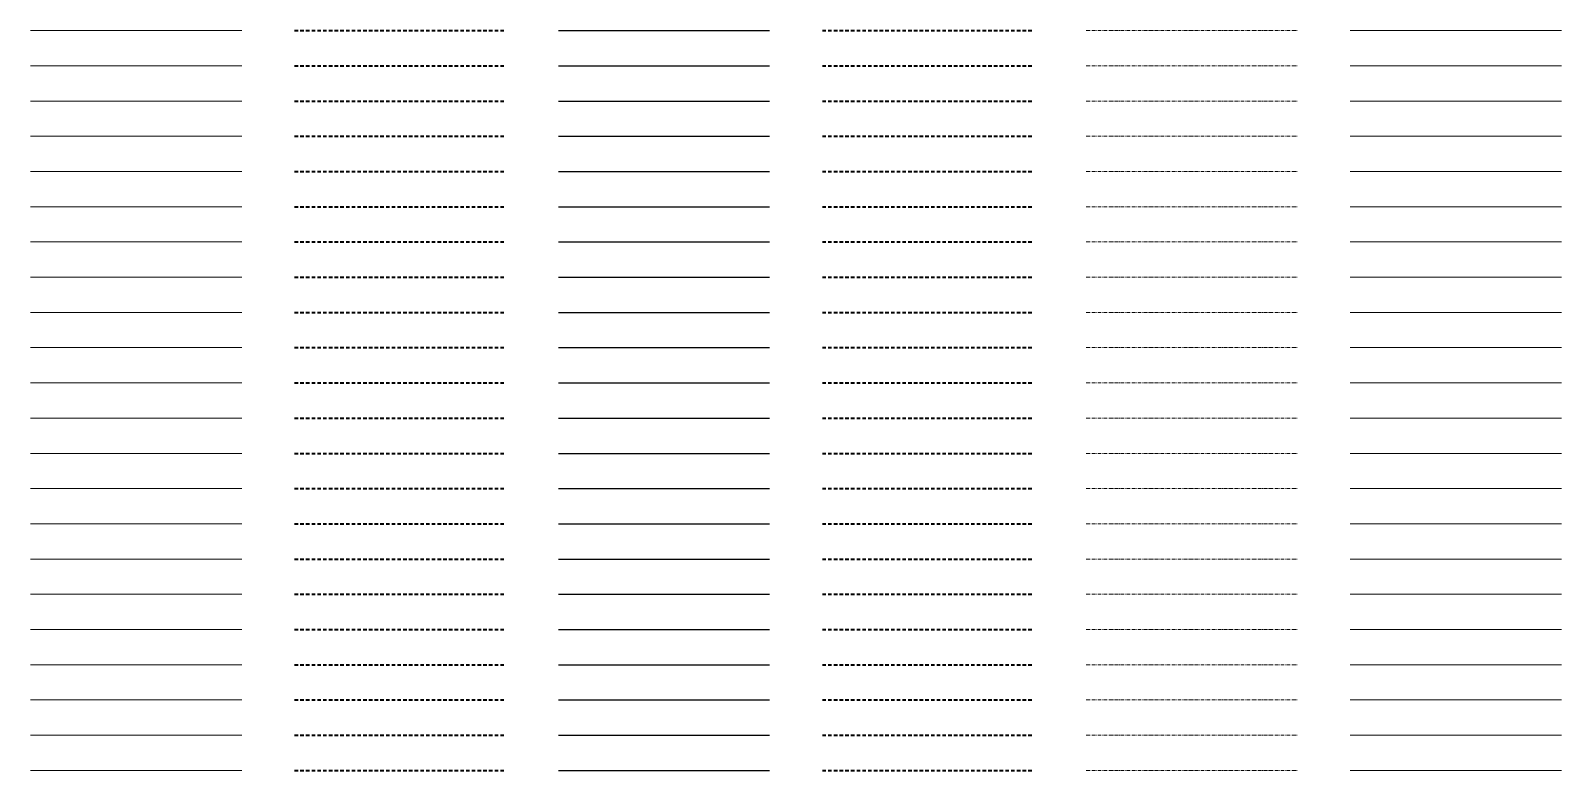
# Model space of a CAD drawing. Header units: metres. Extents: x -170 to 2070, y -13 to 14380.
# Drawn here: x 150 to 1020, y 13500 to 13920 of the extents above; entities that cross this region are included whole.
import ezdxf
from ezdxf.lldxf.tags import DXFTag

# ---------------------------------------------------------------- set-up
doc = ezdxf.new("R2010")
doc.units = ezdxf.units.M
doc.linetypes.add('KL-SO', pattern=[3.25, 2, -1.25])
doc.linetypes.add('KL-VERLATEN-SO', pattern=[3.25, 2, -0.5, 0.25, -0.5])
for name, color, linetype, lineweight in [('B-OI-KL-ET_OV_DISTRIBUTIE_230 V_4x6Cu 4x2.5Cu-G', 14, 'Continuous', 18), ('B-OI-KL-ET_OV_DISTRIBUTIE_230 V_4x6Cu 4x2.5Cu-RESERVE-G', 14, 'KL-RESERVE-SO', 18), ('B-OI-KL-ET_OV_DISTRIBUTIE_230 V_4x6Cu 4x2.5Cu-VERLATEN-G', 14, 'KL-VERLATEN-SO', 18), ('B-OI-KL-ET_OV_DISTRIBUTIE_230 V_4x95Al 4x6Cu-G', 14, 'Continuous', 18), ('B-OI-KL-ET_OV_DISTRIBUTIE_230 V_4x95Al 4x6Cu-RESERVE-G', 14, 'KL-RESERVE-SO', 18), ('B-OI-KL-ET_OV_DISTRIBUTIE_230 V_4x95Al 4x6Cu-VERLATEN-G', 14, 'KL-VERLATEN-SO', 18), ('B-OI-KL-ET_OV_DISTRIBUTIE_230 V_4x95Al-G', 14, 'Continuous', 18), ('B-OI-KL-ET_OV_DISTRIBUTIE_230 V_4x95Al-RESERVE-G', 14, 'KL-RESERVE-SO', 18), ('B-OI-KL-ET_OV_DISTRIBUTIE_230 V_4x95Al-VERLATEN-G', 14, 'KL-VERLATEN-SO', 18), ('B-OI-KL-ET_OV_DISTRIBUTIE_230 V_4x95Cu-G', 14, 'Continuous', 18), ('B-OI-KL-ET_OV_DISTRIBUTIE_230 V_4x95Cu-RESERVE-G', 14, 'KL-RESERVE-SO', 18), ('B-OI-KL-ET_OV_DISTRIBUTIE_230 V_4x95Cu-VERLATEN-G', 14, 'KL-VERLATEN-SO', 18), ('B-OI-KL-ET_OV_DISTRIBUTIE_230 V_OVERIG-G', 14, 'Continuous', 18), ('B-OI-KL-ET_OV_DISTRIBUTIE_230 V_OVERIG-RESERVE-G', 14, 'KL-RESERVE-SO', 18), ('B-OI-KL-ET_OV_DISTRIBUTIE_230 V_OVERIG-VERLATEN-G', 14, 'KL-VERLATEN-SO', 18), ('B-OI-KL-ET_OV_DISTRIBUTIE_400 V_3x10Cu-G', 14, 'Continuous', 18), ('B-OI-KL-ET_OV_DISTRIBUTIE_400 V_3x10Cu-RESERVE-G', 14, 'KL-RESERVE-SO', 18), ('B-OI-KL-ET_OV_DISTRIBUTIE_400 V_3x10Cu-VERLATEN-G', 14, 'KL-VERLATEN-SO', 18), ('B-OI-KL-ET_OV_DISTRIBUTIE_400 V_3x2.5Cu-G', 14, 'Continuous', 18), ('B-OI-KL-ET_OV_DISTRIBUTIE_400 V_3x2.5Cu-RESERVE-G', 14, 'KL-RESERVE-SO', 18), ('B-OI-KL-ET_OV_DISTRIBUTIE_400 V_3x2.5Cu-VERLATEN-G', 14, 'KL-VERLATEN-SO', 18), ('B-OI-KL-ET_OV_DISTRIBUTIE_400 V_4x10Cu-G', 14, 'Continuous', 18), ('B-OI-KL-ET_OV_DISTRIBUTIE_400 V_4x10Cu-RESERVE-G', 14, 'KL-RESERVE-SO', 18), ('B-OI-KL-ET_OV_DISTRIBUTIE_400 V_4x10Cu-VERLATEN-G', 14, 'KL-VERLATEN-SO', 18), ('B-OI-KL-ET_OV_DISTRIBUTIE_400 V_4x150Al 4x6Cu-G', 14, 'Continuous', 18), ('B-OI-KL-ET_OV_DISTRIBUTIE_400 V_4x150Al 4x6Cu-RESERVE-G', 14, 'KL-RESERVE-SO', 18), ('B-OI-KL-ET_OV_DISTRIBUTIE_400 V_4x150Al 4x6Cu-VERLATEN-G', 14, 'KL-VERLATEN-SO', 18), ('B-OI-KL-ET_OV_DISTRIBUTIE_400 V_4x150Al-G', 14, 'Continuous', 18), ('B-OI-KL-ET_OV_DISTRIBUTIE_400 V_4x150Al-RESERVE-G', 14, 'KL-RESERVE-SO', 18), ('B-OI-KL-ET_OV_DISTRIBUTIE_400 V_4x150Al-VERLATEN-G', 14, 'KL-VERLATEN-SO', 18), ('B-OI-KL-ET_OV_DISTRIBUTIE_400 V_4x16Cu 4x2.5Cu-G', 14, 'Continuous', 18), ('B-OI-KL-ET_OV_DISTRIBUTIE_400 V_4x16Cu 4x2.5Cu-RESERVE-G', 14, 'KL-RESERVE-SO', 18), ('B-OI-KL-ET_OV_DISTRIBUTIE_400 V_4x16Cu 4x2.5Cu-VERLATEN-G', 14, 'KL-VERLATEN-SO', 18), ('B-OI-KL-ET_OV_DISTRIBUTIE_400 V_4x16Cu-G', 14, 'Continuous', 18), ('B-OI-KL-ET_OV_DISTRIBUTIE_400 V_4x16Cu-RESERVE-G', 14, 'KL-RESERVE-SO', 18), ('B-OI-KL-ET_OV_DISTRIBUTIE_400 V_4x16Cu-VERLATEN-G', 14, 'KL-VERLATEN-SO', 18), ('B-OI-KL-ET_OV_DISTRIBUTIE_400 V_4x2.5Cu-G', 14, 'Continuous', 18), ('B-OI-KL-ET_OV_DISTRIBUTIE_400 V_4x2.5Cu-RESERVE-G', 14, 'KL-RESERVE-SO', 18), ('B-OI-KL-ET_OV_DISTRIBUTIE_400 V_4x2.5Cu-VERLATEN-G', 14, 'KL-VERLATEN-SO', 18), ('B-OI-KL-ET_OV_DISTRIBUTIE_400 V_4x240Al-G', 14, 'Continuous', 18), ('B-OI-KL-ET_OV_DISTRIBUTIE_400 V_4x240Al-RESERVE-G', 14, 'KL-RESERVE-SO', 18), ('B-OI-KL-ET_OV_DISTRIBUTIE_400 V_4x240Al-VERLATEN-G', 14, 'KL-VERLATEN-SO', 18), ('B-OI-KL-ET_OV_DISTRIBUTIE_400 V_4x6Cu 4x2.5Cu-G', 14, 'Continuous', 18), ('B-OI-KL-ET_OV_DISTRIBUTIE_400 V_4x6Cu 4x2.5Cu-RESERVE-G', 14, 'KL-RESERVE-SO', 18), ('B-OI-KL-ET_OV_DISTRIBUTIE_400 V_4x6Cu 4x2.5Cu-VERLATEN-G', 14, 'KL-VERLATEN-SO', 18), ('B-OI-KL-ET_OV_DISTRIBUTIE_400 V_4x6Cu-G', 14, 'Continuous', 18), ('B-OI-KL-ET_OV_DISTRIBUTIE_400 V_4x6Cu-RESERVE-G', 14, 'KL-RESERVE-SO', 18), ('B-OI-KL-ET_OV_DISTRIBUTIE_400 V_4x6Cu-VERLATEN-G', 14, 'KL-VERLATEN-SO', 18), ('B-OI-KL-ET_OV_DISTRIBUTIE_400 V_4x95Al 4x6Cu-G', 14, 'Continuous', 18), ('B-OI-KL-ET_OV_DISTRIBUTIE_400 V_4x95Al 4x6Cu-RESERVE-G', 14, 'KL-RESERVE-SO', 18), ('B-OI-KL-ET_OV_DISTRIBUTIE_400 V_4x95Al 4x6Cu-VERLATEN-G', 14, 'KL-VERLATEN-SO', 18), ('B-OI-KL-ET_OV_DISTRIBUTIE_400 V_4x95Al-G', 14, 'Continuous', 18), ('B-OI-KL-ET_OV_DISTRIBUTIE_400 V_4x95Al-RESERVE-G', 14, 'KL-RESERVE-SO', 18), ('B-OI-KL-ET_OV_DISTRIBUTIE_400 V_4x95Al-VERLATEN-G', 14, 'KL-VERLATEN-SO', 18), ('B-OI-KL-ET_OV_DISTRIBUTIE_400 V_4x95Cu-G', 14, 'Continuous', 18), ('B-OI-KL-ET_OV_DISTRIBUTIE_400 V_4x95Cu-RESERVE-G', 14, 'KL-RESERVE-SO', 18), ('B-OI-KL-ET_OV_DISTRIBUTIE_400 V_4x95Cu-VERLATEN-G', 14, 'KL-VERLATEN-SO', 18), ('B-OI-KL-ET_OV_DISTRIBUTIE_400 V_OVERIG-G', 14, 'Continuous', 18), ('B-OI-KL-ET_OV_DISTRIBUTIE_400 V_OVERIG-RESERVE-G', 14, 'KL-RESERVE-SO', 18), ('B-OI-KL-ET_OV_DISTRIBUTIE_400 V_OVERIG-VERLATEN-G', 14, 'KL-VERLATEN-SO', 18), ('B-OI-KL-ET_OV_DISTRIBUTIE_600 V_3x10Cu-G', 14, 'Continuous', 18), ('B-OI-KL-ET_OV_DISTRIBUTIE_600 V_3x10Cu-RESERVE-G', 14, 'KL-RESERVE-SO', 18), ('B-OI-KL-ET_OV_DISTRIBUTIE_600 V_3x10Cu-VERLATEN-G', 14, 'KL-VERLATEN-SO', 18), ('B-OI-KL-ET_OV_DISTRIBUTIE_600 V_3x2.5Cu-G', 14, 'Continuous', 18), ('B-OI-KL-ET_OV_DISTRIBUTIE_600 V_3x2.5Cu-RESERVE-G', 14, 'KL-RESERVE-SO', 18), ('B-OI-KL-ET_OV_DISTRIBUTIE_600 V_3x2.5Cu-VERLATEN-G', 14, 'KL-VERLATEN-SO', 18), ('N-OI-KL-ET_OV_DISTRIBUTIE_230 V_4x6Cu 4x2.5Cu-G', 14, 'KL-SO', 35), ('N-OI-KL-ET_OV_DISTRIBUTIE_230 V_4x95Al 4x6Cu-G', 14, 'KL-SO', 35), ('N-OI-KL-ET_OV_DISTRIBUTIE_230 V_4x95Al-G', 14, 'KL-SO', 35), ('N-OI-KL-ET_OV_DISTRIBUTIE_230 V_4x95Cu-G', 14, 'KL-SO', 35), ('N-OI-KL-ET_OV_DISTRIBUTIE_230 V_OVERIG-G', 14, 'KL-SO', 35), ('N-OI-KL-ET_OV_DISTRIBUTIE_400 V_3x10Cu-G', 14, 'KL-SO', 35), ('N-OI-KL-ET_OV_DISTRIBUTIE_400 V_3x2.5Cu-G', 14, 'KL-SO', 35), ('N-OI-KL-ET_OV_DISTRIBUTIE_400 V_4x10Cu-G', 14, 'KL-SO', 35), ('N-OI-KL-ET_OV_DISTRIBUTIE_400 V_4x150Al 4x6Cu-G', 14, 'KL-SO', 35), ('N-OI-KL-ET_OV_DISTRIBUTIE_400 V_4x150Al-G', 14, 'KL-SO', 35), ('N-OI-KL-ET_OV_DISTRIBUTIE_400 V_4x16Cu 4x2.5Cu-G', 14, 'KL-SO', 35), ('N-OI-KL-ET_OV_DISTRIBUTIE_400 V_4x16Cu-G', 14, 'KL-SO', 35), ('N-OI-KL-ET_OV_DISTRIBUTIE_400 V_4x2.5Cu-G', 14, 'KL-SO', 35), ('N-OI-KL-ET_OV_DISTRIBUTIE_400 V_4x240Al-G', 14, 'KL-SO', 35), ('N-OI-KL-ET_OV_DISTRIBUTIE_400 V_4x6Cu 4x2.5Cu-G', 14, 'KL-SO', 35), ('N-OI-KL-ET_OV_DISTRIBUTIE_400 V_4x6Cu-G', 14, 'KL-SO', 35), ('N-OI-KL-ET_OV_DISTRIBUTIE_400 V_4x95Al 4x6Cu-G', 14, 'KL-SO', 35), ('N-OI-KL-ET_OV_DISTRIBUTIE_400 V_4x95Al-G', 14, 'KL-SO', 35), ('N-OI-KL-ET_OV_DISTRIBUTIE_400 V_4x95Cu-G', 14, 'KL-SO', 35), ('N-OI-KL-ET_OV_DISTRIBUTIE_400 V_OVERIG-G', 14, 'KL-SO', 35), ('N-OI-KL-ET_OV_DISTRIBUTIE_600 V_3x10Cu-G', 14, 'KL-SO', 35), ('N-OI-KL-ET_OV_DISTRIBUTIE_600 V_3x2.5Cu-G', 14, 'KL-SO', 35), ('R-OI-KL-ET_OV_DISTRIBUTIE_230 V_4x6Cu 4x2.5Cu-G', 14, 'KL-SO', 35), ('R-OI-KL-ET_OV_DISTRIBUTIE_230 V_4x95Al 4x6Cu-G', 14, 'KL-SO', 35), ('R-OI-KL-ET_OV_DISTRIBUTIE_230 V_4x95Al-G', 14, 'KL-SO', 35), ('R-OI-KL-ET_OV_DISTRIBUTIE_230 V_4x95Cu-G', 14, 'KL-SO', 35), ('R-OI-KL-ET_OV_DISTRIBUTIE_230 V_OVERIG-G', 14, 'KL-SO', 35), ('R-OI-KL-ET_OV_DISTRIBUTIE_400 V_3x10Cu-G', 14, 'KL-SO', 35), ('R-OI-KL-ET_OV_DISTRIBUTIE_400 V_3x2.5Cu-G', 14, 'KL-SO', 35), ('R-OI-KL-ET_OV_DISTRIBUTIE_400 V_4x10Cu-G', 14, 'KL-SO', 35), ('R-OI-KL-ET_OV_DISTRIBUTIE_400 V_4x150Al 4x6Cu-G', 14, 'KL-SO', 35), ('R-OI-KL-ET_OV_DISTRIBUTIE_400 V_4x150Al-G', 14, 'KL-SO', 35), ('R-OI-KL-ET_OV_DISTRIBUTIE_400 V_4x16Cu 4x2.5Cu-G', 14, 'KL-SO', 35), ('R-OI-KL-ET_OV_DISTRIBUTIE_400 V_4x16Cu-G', 14, 'KL-SO', 35), ('R-OI-KL-ET_OV_DISTRIBUTIE_400 V_4x2.5Cu-G', 14, 'KL-SO', 35), ('R-OI-KL-ET_OV_DISTRIBUTIE_400 V_4x240Al-G', 14, 'KL-SO', 35), ('R-OI-KL-ET_OV_DISTRIBUTIE_400 V_4x6Cu 4x2.5Cu-G', 14, 'KL-SO', 35), ('R-OI-KL-ET_OV_DISTRIBUTIE_400 V_4x6Cu-G', 14, 'KL-SO', 35), ('R-OI-KL-ET_OV_DISTRIBUTIE_400 V_4x95Al 4x6Cu-G', 14, 'KL-SO', 35), ('R-OI-KL-ET_OV_DISTRIBUTIE_400 V_4x95Al-G', 14, 'KL-SO', 35), ('R-OI-KL-ET_OV_DISTRIBUTIE_400 V_4x95Cu-G', 14, 'KL-SO', 35), ('R-OI-KL-ET_OV_DISTRIBUTIE_400 V_OVERIG-G', 14, 'KL-SO', 35), ('R-OI-KL-ET_OV_DISTRIBUTIE_600 V_3x10Cu-G', 14, 'KL-SO', 35), ('R-OI-KL-ET_OV_DISTRIBUTIE_600 V_3x2.5Cu-G', 14, 'KL-SO', 35), ('V-OI-KL-ET_OV_DISTRIBUTIE_230 V_4x6Cu 4x2.5Cu-G', 14, 'V-KL-SO', 25), ('V-OI-KL-ET_OV_DISTRIBUTIE_230 V_4x95Al 4x6Cu-G', 14, 'V-KL-SO', 25), ('V-OI-KL-ET_OV_DISTRIBUTIE_230 V_4x95Al-G', 14, 'V-KL-SO', 25), ('V-OI-KL-ET_OV_DISTRIBUTIE_230 V_4x95Cu-G', 14, 'V-KL-SO', 25), ('V-OI-KL-ET_OV_DISTRIBUTIE_230 V_OVERIG-G', 14, 'V-KL-SO', 25), ('V-OI-KL-ET_OV_DISTRIBUTIE_400 V_3x10Cu-G', 14, 'V-KL-SO', 25), ('V-OI-KL-ET_OV_DISTRIBUTIE_400 V_3x2.5Cu-G', 14, 'V-KL-SO', 25), ('V-OI-KL-ET_OV_DISTRIBUTIE_400 V_4x10Cu-G', 14, 'V-KL-SO', 25), ('V-OI-KL-ET_OV_DISTRIBUTIE_400 V_4x150Al 4x6Cu-G', 14, 'V-KL-SO', 25), ('V-OI-KL-ET_OV_DISTRIBUTIE_400 V_4x150Al-G', 14, 'V-KL-SO', 25), ('V-OI-KL-ET_OV_DISTRIBUTIE_400 V_4x16Cu 4x2.5Cu-G', 14, 'V-KL-SO', 25), ('V-OI-KL-ET_OV_DISTRIBUTIE_400 V_4x16Cu-G', 14, 'V-KL-SO', 25), ('V-OI-KL-ET_OV_DISTRIBUTIE_400 V_4x2.5Cu-G', 14, 'V-KL-SO', 25), ('V-OI-KL-ET_OV_DISTRIBUTIE_400 V_4x240Al-G', 14, 'V-KL-SO', 25), ('V-OI-KL-ET_OV_DISTRIBUTIE_400 V_4x6Cu 4x2.5Cu-G', 14, 'V-KL-SO', 25), ('V-OI-KL-ET_OV_DISTRIBUTIE_400 V_4x6Cu-G', 14, 'V-KL-SO', 25), ('V-OI-KL-ET_OV_DISTRIBUTIE_400 V_4x95Al 4x6Cu-G', 14, 'V-KL-SO', 25), ('V-OI-KL-ET_OV_DISTRIBUTIE_400 V_4x95Al-G', 14, 'V-KL-SO', 25), ('V-OI-KL-ET_OV_DISTRIBUTIE_400 V_4x95Cu-G', 14, 'V-KL-SO', 25), ('V-OI-KL-ET_OV_DISTRIBUTIE_400 V_OVERIG-G', 14, 'V-KL-SO', 25), ('V-OI-KL-ET_OV_DISTRIBUTIE_600 V_3x10Cu-G', 14, 'V-KL-SO', 25), ('V-OI-KL-ET_OV_DISTRIBUTIE_600 V_3x2.5Cu-G', 14, 'V-KL-SO', 25)]:
    doc.layers.add(name, color=color, linetype=linetype, lineweight=lineweight)
doc.styles.get("Standard").update_dxf_attribs({"font": 'NLCS-ISO.ttf'})
tags = doc.linetypes.add('KL-RESERVE-SO', pattern='A,7,-2,["RS",Standard,S=1,R=0,X=-1,Y=-0.5],-1.5', length=10.5).pattern_tags.tags
tags[6] = DXFTag(74, 10)
doc.linetypes.add('V-KL-SO', pattern='A,2,[24,nlcs.shx,S=0.75,R=0,X=0,Y=0],2', length=4)

msp = doc.modelspace()

# ---------------------------------------------------------------- linework, layer by layer
at = {"layer": 'B-OI-KL-ET_OV_DISTRIBUTIE_230 V_4x6Cu 4x2.5Cu-G'}
msp.add_line((150, 13500), (270, 13500), dxfattribs=at)
at = {"layer": 'B-OI-KL-ET_OV_DISTRIBUTIE_230 V_4x6Cu 4x2.5Cu-RESERVE-G'}
msp.add_line((900, 13500), (1020, 13500), dxfattribs=at)
at = {"layer": 'B-OI-KL-ET_OV_DISTRIBUTIE_230 V_4x6Cu 4x2.5Cu-VERLATEN-G'}
msp.add_line((750, 13500), (870, 13500), dxfattribs=at)
at = {"layer": 'B-OI-KL-ET_OV_DISTRIBUTIE_230 V_4x95Al 4x6Cu-G'}
msp.add_line((150, 13540), (270, 13540), dxfattribs=at)
at = {"layer": 'B-OI-KL-ET_OV_DISTRIBUTIE_230 V_4x95Al 4x6Cu-RESERVE-G'}
msp.add_line((900, 13540), (1020, 13540), dxfattribs=at)
at = {"layer": 'B-OI-KL-ET_OV_DISTRIBUTIE_230 V_4x95Al 4x6Cu-VERLATEN-G'}
msp.add_line((750, 13540), (870, 13540), dxfattribs=at)
at = {"layer": 'B-OI-KL-ET_OV_DISTRIBUTIE_230 V_4x95Al-G'}
msp.add_line((150, 13520), (270, 13520), dxfattribs=at)
at = {"layer": 'B-OI-KL-ET_OV_DISTRIBUTIE_230 V_4x95Al-RESERVE-G'}
msp.add_line((900, 13520), (1020, 13520), dxfattribs=at)
at = {"layer": 'B-OI-KL-ET_OV_DISTRIBUTIE_230 V_4x95Al-VERLATEN-G'}
msp.add_line((750, 13520), (870, 13520), dxfattribs=at)
at = {"layer": 'B-OI-KL-ET_OV_DISTRIBUTIE_230 V_4x95Cu-G'}
msp.add_line((150, 13560), (270, 13560), dxfattribs=at)
at = {"layer": 'B-OI-KL-ET_OV_DISTRIBUTIE_230 V_4x95Cu-RESERVE-G'}
msp.add_line((900, 13560), (1020, 13560), dxfattribs=at)
at = {"layer": 'B-OI-KL-ET_OV_DISTRIBUTIE_230 V_4x95Cu-VERLATEN-G'}
msp.add_line((750, 13560), (870, 13560), dxfattribs=at)
at = {"layer": 'B-OI-KL-ET_OV_DISTRIBUTIE_230 V_OVERIG-G'}
msp.add_line((150, 13580), (270, 13580), dxfattribs=at)
at = {"layer": 'B-OI-KL-ET_OV_DISTRIBUTIE_230 V_OVERIG-RESERVE-G'}
msp.add_line((900, 13580), (1020, 13580), dxfattribs=at)
at = {"layer": 'B-OI-KL-ET_OV_DISTRIBUTIE_230 V_OVERIG-VERLATEN-G'}
msp.add_line((750, 13580), (870, 13580), dxfattribs=at)
at = {"layer": 'B-OI-KL-ET_OV_DISTRIBUTIE_400 V_3x10Cu-G'}
msp.add_line((150, 13600), (270, 13600), dxfattribs=at)
at = {"layer": 'B-OI-KL-ET_OV_DISTRIBUTIE_400 V_3x10Cu-RESERVE-G'}
msp.add_line((900, 13600), (1020, 13600), dxfattribs=at)
at = {"layer": 'B-OI-KL-ET_OV_DISTRIBUTIE_400 V_3x10Cu-VERLATEN-G'}
msp.add_line((750, 13600), (870, 13600), dxfattribs=at)
at = {"layer": 'B-OI-KL-ET_OV_DISTRIBUTIE_400 V_3x2.5Cu-G'}
msp.add_line((150, 13620), (270, 13620), dxfattribs=at)
at = {"layer": 'B-OI-KL-ET_OV_DISTRIBUTIE_400 V_3x2.5Cu-RESERVE-G'}
msp.add_line((900, 13620), (1020, 13620), dxfattribs=at)
at = {"layer": 'B-OI-KL-ET_OV_DISTRIBUTIE_400 V_3x2.5Cu-VERLATEN-G'}
msp.add_line((750, 13620), (870, 13620), dxfattribs=at)
at = {"layer": 'B-OI-KL-ET_OV_DISTRIBUTIE_400 V_4x10Cu-G'}
msp.add_line((150, 13640), (270, 13640), dxfattribs=at)
at = {"layer": 'B-OI-KL-ET_OV_DISTRIBUTIE_400 V_4x10Cu-RESERVE-G'}
msp.add_line((900, 13640), (1020, 13640), dxfattribs=at)
at = {"layer": 'B-OI-KL-ET_OV_DISTRIBUTIE_400 V_4x10Cu-VERLATEN-G'}
msp.add_line((750, 13640), (870, 13640), dxfattribs=at)
at = {"layer": 'B-OI-KL-ET_OV_DISTRIBUTIE_400 V_4x150Al 4x6Cu-G'}
msp.add_line((150, 13680), (270, 13680), dxfattribs=at)
at = {"layer": 'B-OI-KL-ET_OV_DISTRIBUTIE_400 V_4x150Al 4x6Cu-RESERVE-G'}
msp.add_line((900, 13680), (1020, 13680), dxfattribs=at)
at = {"layer": 'B-OI-KL-ET_OV_DISTRIBUTIE_400 V_4x150Al 4x6Cu-VERLATEN-G'}
msp.add_line((750, 13680), (870, 13680), dxfattribs=at)
at = {"layer": 'B-OI-KL-ET_OV_DISTRIBUTIE_400 V_4x150Al-G'}
msp.add_line((150, 13660), (270, 13660), dxfattribs=at)
at = {"layer": 'B-OI-KL-ET_OV_DISTRIBUTIE_400 V_4x150Al-RESERVE-G'}
msp.add_line((900, 13660), (1020, 13660), dxfattribs=at)
at = {"layer": 'B-OI-KL-ET_OV_DISTRIBUTIE_400 V_4x150Al-VERLATEN-G'}
msp.add_line((750, 13660), (870, 13660), dxfattribs=at)
at = {"layer": 'B-OI-KL-ET_OV_DISTRIBUTIE_400 V_4x16Cu 4x2.5Cu-G'}
msp.add_line((150, 13720), (270, 13720), dxfattribs=at)
at = {"layer": 'B-OI-KL-ET_OV_DISTRIBUTIE_400 V_4x16Cu 4x2.5Cu-RESERVE-G'}
msp.add_line((900, 13720), (1020, 13720), dxfattribs=at)
at = {"layer": 'B-OI-KL-ET_OV_DISTRIBUTIE_400 V_4x16Cu 4x2.5Cu-VERLATEN-G'}
msp.add_line((750, 13720), (870, 13720), dxfattribs=at)
at = {"layer": 'B-OI-KL-ET_OV_DISTRIBUTIE_400 V_4x16Cu-G'}
msp.add_line((150, 13700), (270, 13700), dxfattribs=at)
at = {"layer": 'B-OI-KL-ET_OV_DISTRIBUTIE_400 V_4x16Cu-RESERVE-G'}
msp.add_line((900, 13700), (1020, 13700), dxfattribs=at)
at = {"layer": 'B-OI-KL-ET_OV_DISTRIBUTIE_400 V_4x16Cu-VERLATEN-G'}
msp.add_line((750, 13700), (870, 13700), dxfattribs=at)
at = {"layer": 'B-OI-KL-ET_OV_DISTRIBUTIE_400 V_4x2.5Cu-G'}
msp.add_line((150, 13740), (270, 13740), dxfattribs=at)
at = {"layer": 'B-OI-KL-ET_OV_DISTRIBUTIE_400 V_4x2.5Cu-RESERVE-G'}
msp.add_line((900, 13740), (1020, 13740), dxfattribs=at)
at = {"layer": 'B-OI-KL-ET_OV_DISTRIBUTIE_400 V_4x2.5Cu-VERLATEN-G'}
msp.add_line((750, 13740), (870, 13740), dxfattribs=at)
at = {"layer": 'B-OI-KL-ET_OV_DISTRIBUTIE_400 V_4x240Al-G'}
msp.add_line((150, 13760), (270, 13760), dxfattribs=at)
at = {"layer": 'B-OI-KL-ET_OV_DISTRIBUTIE_400 V_4x240Al-RESERVE-G'}
msp.add_line((900, 13760), (1020, 13760), dxfattribs=at)
at = {"layer": 'B-OI-KL-ET_OV_DISTRIBUTIE_400 V_4x240Al-VERLATEN-G'}
msp.add_line((750, 13760), (870, 13760), dxfattribs=at)
at = {"layer": 'B-OI-KL-ET_OV_DISTRIBUTIE_400 V_4x6Cu 4x2.5Cu-G'}
msp.add_line((150, 13800), (270, 13800), dxfattribs=at)
at = {"layer": 'B-OI-KL-ET_OV_DISTRIBUTIE_400 V_4x6Cu 4x2.5Cu-RESERVE-G'}
msp.add_line((900, 13800), (1020, 13800), dxfattribs=at)
at = {"layer": 'B-OI-KL-ET_OV_DISTRIBUTIE_400 V_4x6Cu 4x2.5Cu-VERLATEN-G'}
msp.add_line((750, 13800), (870, 13800), dxfattribs=at)
at = {"layer": 'B-OI-KL-ET_OV_DISTRIBUTIE_400 V_4x6Cu-G'}
msp.add_line((150, 13780), (270, 13780), dxfattribs=at)
at = {"layer": 'B-OI-KL-ET_OV_DISTRIBUTIE_400 V_4x6Cu-RESERVE-G'}
msp.add_line((900, 13780), (1020, 13780), dxfattribs=at)
at = {"layer": 'B-OI-KL-ET_OV_DISTRIBUTIE_400 V_4x6Cu-VERLATEN-G'}
msp.add_line((750, 13780), (870, 13780), dxfattribs=at)
at = {"layer": 'B-OI-KL-ET_OV_DISTRIBUTIE_400 V_4x95Al 4x6Cu-G'}
msp.add_line((150, 13840), (270, 13840), dxfattribs=at)
at = {"layer": 'B-OI-KL-ET_OV_DISTRIBUTIE_400 V_4x95Al 4x6Cu-RESERVE-G'}
msp.add_line((900, 13840), (1020, 13840), dxfattribs=at)
at = {"layer": 'B-OI-KL-ET_OV_DISTRIBUTIE_400 V_4x95Al 4x6Cu-VERLATEN-G'}
msp.add_line((750, 13840), (870, 13840), dxfattribs=at)
at = {"layer": 'B-OI-KL-ET_OV_DISTRIBUTIE_400 V_4x95Al-G'}
msp.add_line((150, 13820), (270, 13820), dxfattribs=at)
at = {"layer": 'B-OI-KL-ET_OV_DISTRIBUTIE_400 V_4x95Al-RESERVE-G'}
msp.add_line((900, 13820), (1020, 13820), dxfattribs=at)
at = {"layer": 'B-OI-KL-ET_OV_DISTRIBUTIE_400 V_4x95Al-VERLATEN-G'}
msp.add_line((750, 13820), (870, 13820), dxfattribs=at)
at = {"layer": 'B-OI-KL-ET_OV_DISTRIBUTIE_400 V_4x95Cu-G'}
msp.add_line((150, 13860), (270, 13860), dxfattribs=at)
at = {"layer": 'B-OI-KL-ET_OV_DISTRIBUTIE_400 V_4x95Cu-RESERVE-G'}
msp.add_line((900, 13860), (1020, 13860), dxfattribs=at)
at = {"layer": 'B-OI-KL-ET_OV_DISTRIBUTIE_400 V_4x95Cu-VERLATEN-G'}
msp.add_line((750, 13860), (870, 13860), dxfattribs=at)
at = {"layer": 'B-OI-KL-ET_OV_DISTRIBUTIE_400 V_OVERIG-G'}
msp.add_line((150, 13880), (270, 13880), dxfattribs=at)
at = {"layer": 'B-OI-KL-ET_OV_DISTRIBUTIE_400 V_OVERIG-RESERVE-G'}
msp.add_line((900, 13880), (1020, 13880), dxfattribs=at)
at = {"layer": 'B-OI-KL-ET_OV_DISTRIBUTIE_400 V_OVERIG-VERLATEN-G'}
msp.add_line((750, 13880), (870, 13880), dxfattribs=at)
at = {"layer": 'B-OI-KL-ET_OV_DISTRIBUTIE_600 V_3x10Cu-G'}
msp.add_line((150, 13900), (270, 13900), dxfattribs=at)
at = {"layer": 'B-OI-KL-ET_OV_DISTRIBUTIE_600 V_3x10Cu-RESERVE-G'}
msp.add_line((900, 13900), (1020, 13900), dxfattribs=at)
at = {"layer": 'B-OI-KL-ET_OV_DISTRIBUTIE_600 V_3x10Cu-VERLATEN-G'}
msp.add_line((750, 13900), (870, 13900), dxfattribs=at)
at = {"layer": 'B-OI-KL-ET_OV_DISTRIBUTIE_600 V_3x2.5Cu-G'}
msp.add_line((150, 13920), (270, 13920), dxfattribs=at)
at = {"layer": 'B-OI-KL-ET_OV_DISTRIBUTIE_600 V_3x2.5Cu-RESERVE-G'}
msp.add_line((900, 13920), (1020, 13920), dxfattribs=at)
at = {"layer": 'B-OI-KL-ET_OV_DISTRIBUTIE_600 V_3x2.5Cu-VERLATEN-G'}
msp.add_line((750, 13920), (870, 13920), dxfattribs=at)
at = {"layer": 'N-OI-KL-ET_OV_DISTRIBUTIE_230 V_4x6Cu 4x2.5Cu-G'}
msp.add_line((300, 13500), (420, 13500), dxfattribs=at)
at = {"layer": 'N-OI-KL-ET_OV_DISTRIBUTIE_230 V_4x95Al 4x6Cu-G'}
msp.add_line((300, 13540), (420, 13540), dxfattribs=at)
at = {"layer": 'N-OI-KL-ET_OV_DISTRIBUTIE_230 V_4x95Al-G'}
msp.add_line((300, 13520), (420, 13520), dxfattribs=at)
at = {"layer": 'N-OI-KL-ET_OV_DISTRIBUTIE_230 V_4x95Cu-G'}
msp.add_line((300, 13560), (420, 13560), dxfattribs=at)
at = {"layer": 'N-OI-KL-ET_OV_DISTRIBUTIE_230 V_OVERIG-G'}
msp.add_line((300, 13580), (420, 13580), dxfattribs=at)
at = {"layer": 'N-OI-KL-ET_OV_DISTRIBUTIE_400 V_3x10Cu-G'}
msp.add_line((300, 13600), (420, 13600), dxfattribs=at)
at = {"layer": 'N-OI-KL-ET_OV_DISTRIBUTIE_400 V_3x2.5Cu-G'}
msp.add_line((300, 13620), (420, 13620), dxfattribs=at)
at = {"layer": 'N-OI-KL-ET_OV_DISTRIBUTIE_400 V_4x10Cu-G'}
msp.add_line((300, 13640), (420, 13640), dxfattribs=at)
at = {"layer": 'N-OI-KL-ET_OV_DISTRIBUTIE_400 V_4x150Al 4x6Cu-G'}
msp.add_line((300, 13680), (420, 13680), dxfattribs=at)
at = {"layer": 'N-OI-KL-ET_OV_DISTRIBUTIE_400 V_4x150Al-G'}
msp.add_line((300, 13660), (420, 13660), dxfattribs=at)
at = {"layer": 'N-OI-KL-ET_OV_DISTRIBUTIE_400 V_4x16Cu 4x2.5Cu-G'}
msp.add_line((300, 13720), (420, 13720), dxfattribs=at)
at = {"layer": 'N-OI-KL-ET_OV_DISTRIBUTIE_400 V_4x16Cu-G'}
msp.add_line((300, 13700), (420, 13700), dxfattribs=at)
at = {"layer": 'N-OI-KL-ET_OV_DISTRIBUTIE_400 V_4x2.5Cu-G'}
msp.add_line((300, 13740), (420, 13740), dxfattribs=at)
at = {"layer": 'N-OI-KL-ET_OV_DISTRIBUTIE_400 V_4x240Al-G'}
msp.add_line((300, 13760), (420, 13760), dxfattribs=at)
at = {"layer": 'N-OI-KL-ET_OV_DISTRIBUTIE_400 V_4x6Cu 4x2.5Cu-G'}
msp.add_line((300, 13800), (420, 13800), dxfattribs=at)
at = {"layer": 'N-OI-KL-ET_OV_DISTRIBUTIE_400 V_4x6Cu-G'}
msp.add_line((300, 13780), (420, 13780), dxfattribs=at)
at = {"layer": 'N-OI-KL-ET_OV_DISTRIBUTIE_400 V_4x95Al 4x6Cu-G'}
msp.add_line((300, 13840), (420, 13840), dxfattribs=at)
at = {"layer": 'N-OI-KL-ET_OV_DISTRIBUTIE_400 V_4x95Al-G'}
msp.add_line((300, 13820), (420, 13820), dxfattribs=at)
at = {"layer": 'N-OI-KL-ET_OV_DISTRIBUTIE_400 V_4x95Cu-G'}
msp.add_line((300, 13860), (420, 13860), dxfattribs=at)
at = {"layer": 'N-OI-KL-ET_OV_DISTRIBUTIE_400 V_OVERIG-G'}
msp.add_line((300, 13880), (420, 13880), dxfattribs=at)
at = {"layer": 'N-OI-KL-ET_OV_DISTRIBUTIE_600 V_3x10Cu-G'}
msp.add_line((300, 13900), (420, 13900), dxfattribs=at)
at = {"layer": 'N-OI-KL-ET_OV_DISTRIBUTIE_600 V_3x2.5Cu-G'}
msp.add_line((300, 13920), (420, 13920), dxfattribs=at)
at = {"layer": 'R-OI-KL-ET_OV_DISTRIBUTIE_230 V_4x6Cu 4x2.5Cu-G'}
msp.add_line((600, 13500), (720, 13500), dxfattribs=at)
at = {"layer": 'R-OI-KL-ET_OV_DISTRIBUTIE_230 V_4x95Al 4x6Cu-G'}
msp.add_line((600, 13540), (720, 13540), dxfattribs=at)
at = {"layer": 'R-OI-KL-ET_OV_DISTRIBUTIE_230 V_4x95Al-G'}
msp.add_line((600, 13520), (720, 13520), dxfattribs=at)
at = {"layer": 'R-OI-KL-ET_OV_DISTRIBUTIE_230 V_4x95Cu-G'}
msp.add_line((600, 13560), (720, 13560), dxfattribs=at)
at = {"layer": 'R-OI-KL-ET_OV_DISTRIBUTIE_230 V_OVERIG-G'}
msp.add_line((600, 13580), (720, 13580), dxfattribs=at)
at = {"layer": 'R-OI-KL-ET_OV_DISTRIBUTIE_400 V_3x10Cu-G'}
msp.add_line((600, 13600), (720, 13600), dxfattribs=at)
at = {"layer": 'R-OI-KL-ET_OV_DISTRIBUTIE_400 V_3x2.5Cu-G'}
msp.add_line((600, 13620), (720, 13620), dxfattribs=at)
at = {"layer": 'R-OI-KL-ET_OV_DISTRIBUTIE_400 V_4x10Cu-G'}
msp.add_line((600, 13640), (720, 13640), dxfattribs=at)
at = {"layer": 'R-OI-KL-ET_OV_DISTRIBUTIE_400 V_4x150Al 4x6Cu-G'}
msp.add_line((600, 13680), (720, 13680), dxfattribs=at)
at = {"layer": 'R-OI-KL-ET_OV_DISTRIBUTIE_400 V_4x150Al-G'}
msp.add_line((600, 13660), (720, 13660), dxfattribs=at)
at = {"layer": 'R-OI-KL-ET_OV_DISTRIBUTIE_400 V_4x16Cu 4x2.5Cu-G'}
msp.add_line((600, 13720), (720, 13720), dxfattribs=at)
at = {"layer": 'R-OI-KL-ET_OV_DISTRIBUTIE_400 V_4x16Cu-G'}
msp.add_line((600, 13700), (720, 13700), dxfattribs=at)
at = {"layer": 'R-OI-KL-ET_OV_DISTRIBUTIE_400 V_4x2.5Cu-G'}
msp.add_line((600, 13740), (720, 13740), dxfattribs=at)
at = {"layer": 'R-OI-KL-ET_OV_DISTRIBUTIE_400 V_4x240Al-G'}
msp.add_line((600, 13760), (720, 13760), dxfattribs=at)
at = {"layer": 'R-OI-KL-ET_OV_DISTRIBUTIE_400 V_4x6Cu 4x2.5Cu-G'}
msp.add_line((600, 13800), (720, 13800), dxfattribs=at)
at = {"layer": 'R-OI-KL-ET_OV_DISTRIBUTIE_400 V_4x6Cu-G'}
msp.add_line((600, 13780), (720, 13780), dxfattribs=at)
at = {"layer": 'R-OI-KL-ET_OV_DISTRIBUTIE_400 V_4x95Al 4x6Cu-G'}
msp.add_line((600, 13840), (720, 13840), dxfattribs=at)
at = {"layer": 'R-OI-KL-ET_OV_DISTRIBUTIE_400 V_4x95Al-G'}
msp.add_line((600, 13820), (720, 13820), dxfattribs=at)
at = {"layer": 'R-OI-KL-ET_OV_DISTRIBUTIE_400 V_4x95Cu-G'}
msp.add_line((600, 13860), (720, 13860), dxfattribs=at)
at = {"layer": 'R-OI-KL-ET_OV_DISTRIBUTIE_400 V_OVERIG-G'}
msp.add_line((600, 13880), (720, 13880), dxfattribs=at)
at = {"layer": 'R-OI-KL-ET_OV_DISTRIBUTIE_600 V_3x10Cu-G'}
msp.add_line((600, 13900), (720, 13900), dxfattribs=at)
at = {"layer": 'R-OI-KL-ET_OV_DISTRIBUTIE_600 V_3x2.5Cu-G'}
msp.add_line((600, 13920), (720, 13920), dxfattribs=at)
at = {"layer": 'V-OI-KL-ET_OV_DISTRIBUTIE_230 V_4x6Cu 4x2.5Cu-G'}
msp.add_line((450, 13500), (570, 13500), dxfattribs=at)
at = {"layer": 'V-OI-KL-ET_OV_DISTRIBUTIE_230 V_4x95Al 4x6Cu-G'}
msp.add_line((450, 13540), (570, 13540), dxfattribs=at)
at = {"layer": 'V-OI-KL-ET_OV_DISTRIBUTIE_230 V_4x95Al-G'}
msp.add_line((450, 13520), (570, 13520), dxfattribs=at)
at = {"layer": 'V-OI-KL-ET_OV_DISTRIBUTIE_230 V_4x95Cu-G'}
msp.add_line((450, 13560), (570, 13560), dxfattribs=at)
at = {"layer": 'V-OI-KL-ET_OV_DISTRIBUTIE_230 V_OVERIG-G'}
msp.add_line((450, 13580), (570, 13580), dxfattribs=at)
at = {"layer": 'V-OI-KL-ET_OV_DISTRIBUTIE_400 V_3x10Cu-G'}
msp.add_line((450, 13600), (570, 13600), dxfattribs=at)
at = {"layer": 'V-OI-KL-ET_OV_DISTRIBUTIE_400 V_3x2.5Cu-G'}
msp.add_line((450, 13620), (570, 13620), dxfattribs=at)
at = {"layer": 'V-OI-KL-ET_OV_DISTRIBUTIE_400 V_4x10Cu-G'}
msp.add_line((450, 13640), (570, 13640), dxfattribs=at)
at = {"layer": 'V-OI-KL-ET_OV_DISTRIBUTIE_400 V_4x150Al 4x6Cu-G'}
msp.add_line((450, 13680), (570, 13680), dxfattribs=at)
at = {"layer": 'V-OI-KL-ET_OV_DISTRIBUTIE_400 V_4x150Al-G'}
msp.add_line((450, 13660), (570, 13660), dxfattribs=at)
at = {"layer": 'V-OI-KL-ET_OV_DISTRIBUTIE_400 V_4x16Cu 4x2.5Cu-G'}
msp.add_line((450, 13720), (570, 13720), dxfattribs=at)
at = {"layer": 'V-OI-KL-ET_OV_DISTRIBUTIE_400 V_4x16Cu-G'}
msp.add_line((450, 13700), (570, 13700), dxfattribs=at)
at = {"layer": 'V-OI-KL-ET_OV_DISTRIBUTIE_400 V_4x2.5Cu-G'}
msp.add_line((450, 13740), (570, 13740), dxfattribs=at)
at = {"layer": 'V-OI-KL-ET_OV_DISTRIBUTIE_400 V_4x240Al-G'}
msp.add_line((450, 13760), (570, 13760), dxfattribs=at)
at = {"layer": 'V-OI-KL-ET_OV_DISTRIBUTIE_400 V_4x6Cu 4x2.5Cu-G'}
msp.add_line((450, 13800), (570, 13800), dxfattribs=at)
at = {"layer": 'V-OI-KL-ET_OV_DISTRIBUTIE_400 V_4x6Cu-G'}
msp.add_line((450, 13780), (570, 13780), dxfattribs=at)
at = {"layer": 'V-OI-KL-ET_OV_DISTRIBUTIE_400 V_4x95Al 4x6Cu-G'}
msp.add_line((450, 13840), (570, 13840), dxfattribs=at)
at = {"layer": 'V-OI-KL-ET_OV_DISTRIBUTIE_400 V_4x95Al-G'}
msp.add_line((450, 13820), (570, 13820), dxfattribs=at)
at = {"layer": 'V-OI-KL-ET_OV_DISTRIBUTIE_400 V_4x95Cu-G'}
msp.add_line((450, 13860), (570, 13860), dxfattribs=at)
at = {"layer": 'V-OI-KL-ET_OV_DISTRIBUTIE_400 V_OVERIG-G'}
msp.add_line((450, 13880), (570, 13880), dxfattribs=at)
at = {"layer": 'V-OI-KL-ET_OV_DISTRIBUTIE_600 V_3x10Cu-G'}
msp.add_line((450, 13900), (570, 13900), dxfattribs=at)
at = {"layer": 'V-OI-KL-ET_OV_DISTRIBUTIE_600 V_3x2.5Cu-G'}
msp.add_line((450, 13920), (570, 13920), dxfattribs=at)

doc.saveas('drawing.dxf')
